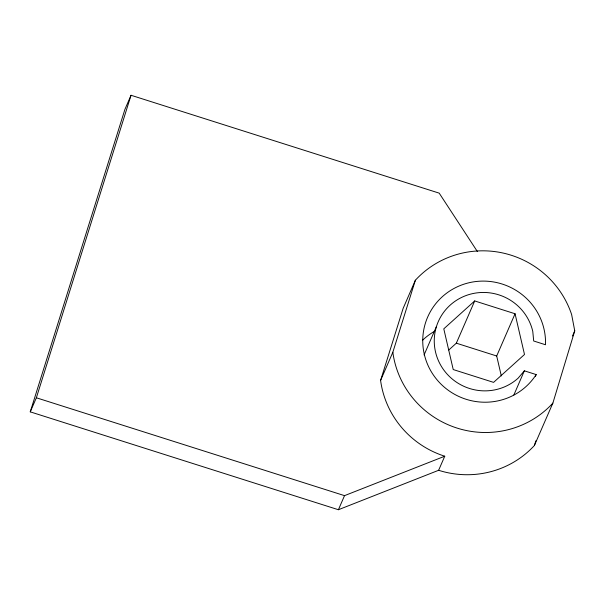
<?xml version="1.0" encoding="UTF-8"?>
<svg xmlns="http://www.w3.org/2000/svg" width="605" height="605" viewBox="0 0 605 605"><rect width="100%" height="100%" fill="white"/><g stroke="black" fill="none" stroke-linecap="round" stroke-linejoin="round"><path stroke-width="0.91" d="M535.886 440.803L534.404 445.484A92.399 90.546 23.5 0 1 438.625 470.289L338.407 509.728L30.25 411.854L124.925 109.354L131.043 95.272L439.2 193.146L477.421 251.612M534.404 445.484L552.879 403.081L574.75 330.844L571.634 314.562A92.399 90.546 23.5 0 0 502.899 253.003A92.399 90.546 23.5 0 0 415.378 280.228L403.134 308.384L380.59 380.409A92.399 90.546 23.5 0 0 444.751 456.215L438.625 470.289M30.25 411.854L36.368 397.78L131.043 95.272M380.59 380.409L392.834 352.254L415.378 280.228M338.407 509.728L344.525 495.646L444.751 456.215M424.082 354.954L436.455 326.511M448.781 350L456.336 343.179L474.706 300.942L515.059 313.761L524.497 354.477L493.582 382.375L453.228 369.557L443.79 328.84L474.706 300.942M501.311 375.902L496.69 355.997L515.059 313.761M513.872 394.959L524.361 370.827L536.174 374.578L535.425 376.302M572.504 336.017L574.75 330.844M552.879 403.081L552.766 403.248A92.399 90.546 23.5 0 1 456.987 428.06A92.399 90.546 23.5 0 1 392.834 352.254M524.361 370.827L518.122 378.185A50.049 49.043 23.5 0 1 442.263 367.787A50.049 49.043 23.5 0 1 464.716 296.057A50.049 49.043 23.5 0 1 532.771 331.366L533.693 341.001L545.506 344.752A61.597 60.364 23.5 0 0 465.245 283.768A61.597 60.364 23.5 0 0 435.706 378.17A61.597 60.364 23.5 0 0 536.174 374.578M456.336 343.179L496.69 355.997M36.368 397.78L344.525 495.646M422.608 340.199A61.597 60.364 23.5 0 1 434.564 331.29"/></g></svg>
